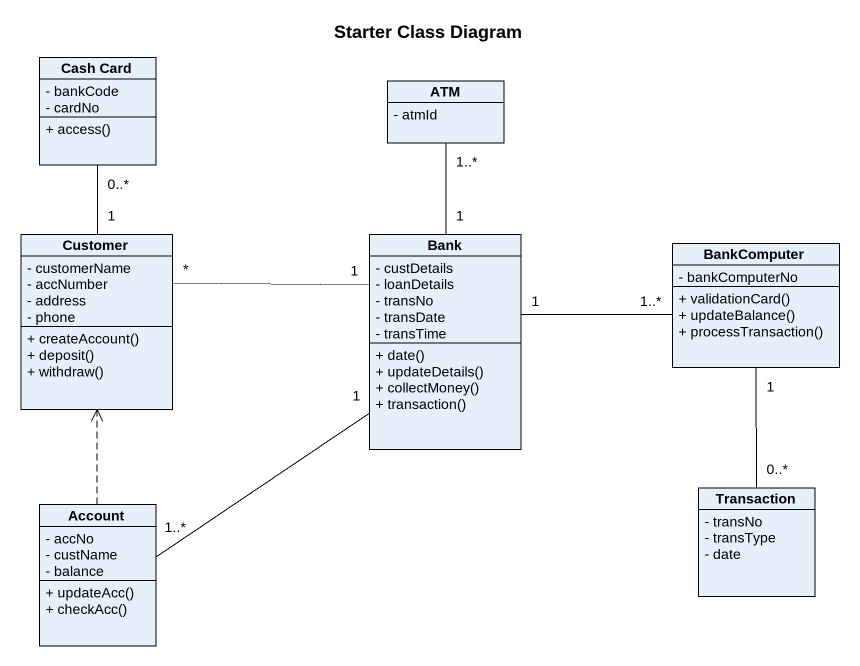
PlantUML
@startuml
title Starter Class Diagram
hide circle
hide empty members
skinparam classAttributeIconSize 0
class "Cash Card" as Cash_Card {
  - bankCode
  - cardNo
  + access()
}
class ATM {
  - atmId
}
class Customer {
  - customerName
  - accNumber
  - address
  - phone
  + createAccount()
  + deposit()
  + withdraw()
}
class Bank {
  - custDetails
  - loanDetails
  - transNo
  - transDate
  - transTime
  + date()
  + updateDetails()
  + collectMoney()
  + transaction()
}
class BankComputer {
  - bankComputerNo
  + validationCard()
  + updateBalance()
  + processTransaction()
}
class Transaction {
  - transNo
  - transType
  - date
}
class Account {
  - accNo
  - custName
  - balance
  + updateAcc()
  + checkAcc()
}
Cash_Card "0..*" -- "1" Customer
ATM "1..*" -- "1" Bank
Customer "*" -right- "1" Bank
BankComputer "1..*" -left- "1" Bank
Transaction "0..*" -up- "1" BankComputer
Account .up.> Customer
Account "1..*" -up- "1" Bank
@enduml
